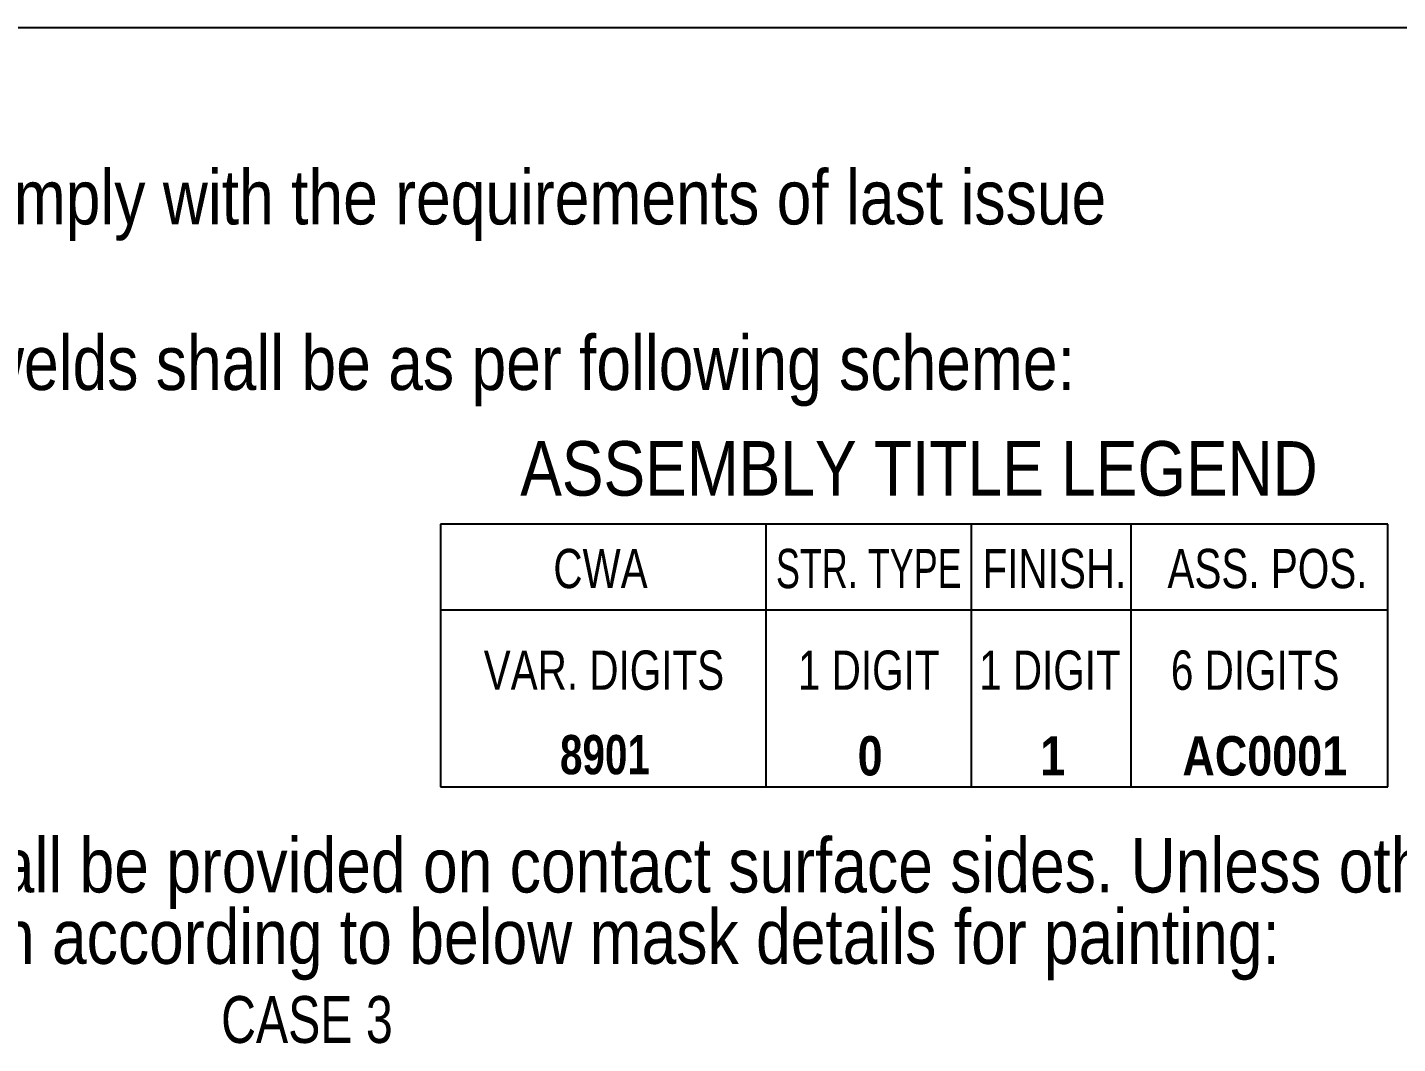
# Model space of a CAD drawing. Header units: millimetres. Extents: x -222 to 619, y -24 to 570.
# Drawn here: x 354.7 to 414.7, y 21.3 to 65.8 of the extents above; entities that cross this region are included whole.
import ezdxf

# ---------------------------------------------------------------- set-up
doc = ezdxf.new("R2010")
doc.units = ezdxf.units.MM
doc.styles.add('Arial Narrow', font='ARIALN.TTF', dxfattribs={"height": 0.2})
doc.styles.add('Arial Narrow Bold', font='ARIALNB.TTF', dxfattribs={"height": 0.2})

# ---------------------------------------------------------------- blocks, each defined once
blk = doc.blocks.new('0_TCM_4503_AIVD_AD_NOTE_BLOCK-43704914-58349')
at = {"color": 4, "linetype": 'Continuous'}
blk.add_line((308.77, 65.835), (423.77, 65.835), dxfattribs=at)
at = {"color": 7, "linetype": 'Continuous'}
for p, q in [((414.27, 44.085), (372.77, 44.085)), ((372.77, 44.085), (372.77, 32.585)), ((387.02, 44.085), (387.02, 32.585)), ((396.02, 44.085), (396.02, 32.585)), ((403.02, 44.085), (403.02, 32.585)), ((414.27, 32.585), (414.27, 44.085)), ((372.77, 40.335), (414.27, 40.335)), ((372.77, 32.585), (414.27, 32.585))]:
    blk.add_line(p, q, dxfattribs=at)
at = {"color": 7, "linetype": 'Continuous', "style": 'Arial Narrow'}
for s, p in [('1. Steel structure fabrication shall comply with the requirements of last issue', (310.02, 57.21)), ('2. Unless otherwise specified, fillet welds shall be as per following scheme:', (310.02, 49.96)), ('ASSEMBLY TITLE LEGEND', (376.27, 45.335)), ('3. Where required, masking area shall be provided on contact surface sides. Unless otherwise', (310.02, 27.96)), ('   specified, masking size and pattern according to below mask details for painting:', (310.02, 24.835))]:
    blk.add_text(s, height=2.38607, dxfattribs=at).set_placement(p)
for s, height, width, p in [('CWA', 1.718, 0.9, (377.72, 41.285)), ('STR. TYPE', 1.718, 0.8, (387.47, 41.285)), ('FINISH.', 1.718, 0.9, (396.52, 41.285)), ('ASS. POS.', 1.718, 0.9, (404.62, 41.285)), ('VAR. DIGITS', 1.71797, 0.9, (374.67, 36.835)), ('1 DIGIT', 1.718, 0.9, (388.434, 36.835)), ('1 DIGIT', 1.718, 0.9, (396.37, 36.835)), ('6 DIGITS', 1.718, 0.9, (404.77, 36.835)), ('CASE 3', 2.051, 0.9, (363.166, 21.373))]:
    blk.add_text(s, height=height, dxfattribs=dict(at, width=width)).set_placement(p)
at = {"color": 1, "linetype": 'Continuous', "style": 'Arial Narrow Bold', "width": 0.9}
blk.add_text('8901', height=1.718, dxfattribs=at).set_placement((378.01, 33.135))
at = {"color": 1, "linetype": 'Continuous', "style": 'Arial Narrow Bold'}
for s, p in [('0', (391.05, 33.085)), ('AC0001', (405.275, 33.085)), ('1', (399.05, 33.085))]:
    blk.add_text(s, height=1.718, dxfattribs=at).set_placement(p)

msp = doc.modelspace()

# ---------------------------------------------------------------- block references
msp.add_blockref('0_TCM_4503_AIVD_AD_NOTE_BLOCK-43704914-58349', (0, 0))

doc.saveas('drawing.dxf')
